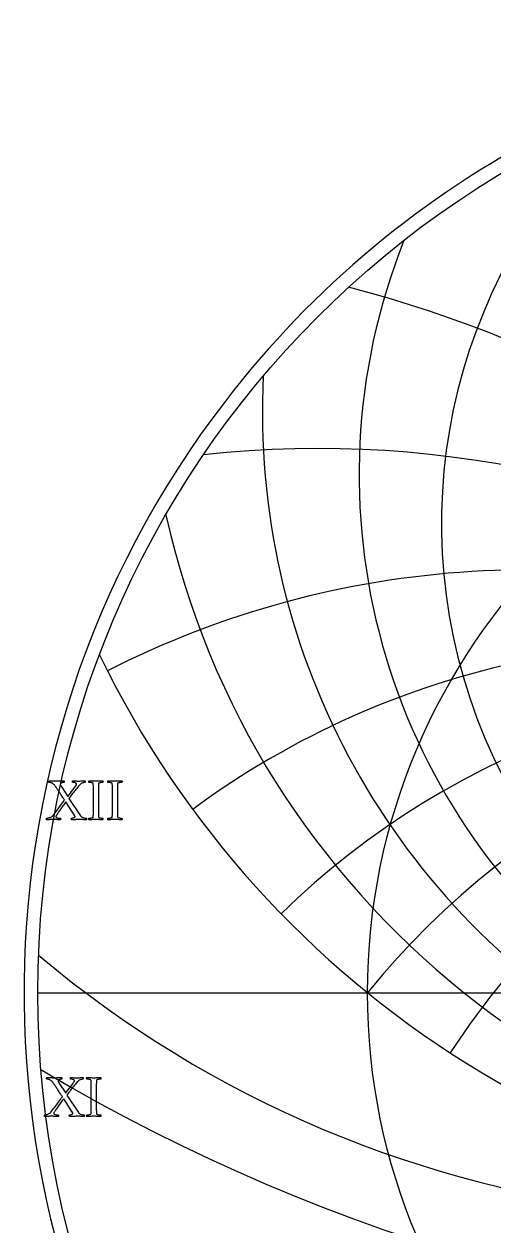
# Model space of a CAD drawing. Header units: millimetres. Extents: x -69 to 69, y -69 to 71.
# Drawn here: x -69.4 to -35.7, y -16.7 to 69.3 of the extents above; entities that cross this region are included whole.
import ezdxf

# ---------------------------------------------------------------- set-up
doc = ezdxf.new("R2010")
doc.units = ezdxf.units.MM
for name, color, linetype in [('CUT_OUTER', 1, 'Continuous'), ('ENGRAVE', 7, 'Continuous'), ('ENGRAVE_FINE', 8, 'Continuous'), ('TEXT', 5, 'Continuous')]:
    doc.layers.add(name, color=color, linetype=linetype)

msp = doc.modelspace()

# ---------------------------------------------------------------- linework, layer by layer
at = {"layer": 'CUT_OUTER'}
for centre, radius, start, end in [((-0.0002, -0.0002), 69.3899, 142.382592, 87.802904), ((-0.0008, 0.001), 69.3887, 92.196259, 142.383048)]:
    msp.add_arc(centre, radius, start, end, dxfattribs=at)
at = {"layer": 'ENGRAVE'}
msp.add_lwpolyline([(-68.4, 0), (68.4, 0)], dxfattribs=at)
for radius in [68.4, 44.7739]:
    msp.add_circle((0, 0), radius, dxfattribs=at)
for centre, radius, start, end in [((0, 33.5849), 39.4795, 131.307855, 48.692145), ((0, 37.0825), 45.3808, 158.307565, 21.692435), ((0, 41.5606), 52.3099, 177.166321, 2.833679), ((0, 47.4156), 60.6782, 192.562112, 347.437888), ((0, 55.2912), 71.1465, 205.930897, 334.069103), ((0, -36.2572), 57.6133, 39, 141), ((0, -36.2572), 57.6133, 39, 141), ((-17.0579, 63.6608), 79.6767, 229.930345, 264.433471)]:
    msp.add_arc(centre, radius, start, end, dxfattribs=at)
at = {"layer": 'ENGRAVE_FINE'}
for centre, radius, start, end in [((-68.6608, -36.2572), 89.6303, 14.688568, 75.445741), ((-68.6608, -36.2572), 89.6303, 14.688568, 75.445741), ((-48.3433, -36.2572), 75.2088, 18.753071, 96.251491), ((-48.3433, -36.2572), 75.2088, 18.753071, 96.251491), ((-33.263, -36.2572), 66.5261, 23.109812, 116.954145), ((-33.263, -36.2572), 66.5261, 23.109812, 116.954145), ((-20.9695, -36.2572), 61.3108, 27.851987, 126.345474), ((-20.9695, -36.2572), 61.3108, 27.851987, 126.345474), ((-10.1588, -36.2572), 58.502, 33.097661, 134.238363), ((-10.1588, -36.2572), 58.502, 33.097661, 134.238363), ((10.1588, -36.2572), 58.502, 45.761637, 146.902339), ((10.1588, -36.2572), 58.502, 45.761637, 146.902339), ((0, 108.6341), 132.9443, 239.147014, 300.852986)]:
    msp.add_arc(centre, radius, start, end, dxfattribs=at)
at = {"layer": 'TEXT'}
for points in [[(-67.0673, 15.1584), (-66.9912, 15.1588), (-66.9184, 15.16), (-66.8488, 15.1621), (-66.7825, 15.1649), (-66.718, 15.168), (-66.6541, 15.1708), (-66.5907, 15.1734), (-66.5279, 15.1757), (-66.5241, 15.1649), (-66.5214, 15.1498), (-66.5198, 15.1304), (-66.5193, 15.1066), (-66.5204, 15.084), (-66.5236, 15.0678), (-66.529, 15.0581), (-66.5365, 15.0549), (-66.5535, 15.0542), (-66.5743, 15.0522), (-66.5988, 15.0488), (-66.6271, 15.0441), (-66.6568, 15.0376), (-66.6854, 15.029), (-66.7129, 15.0182), (-66.7393, 15.0052), (-66.762, 14.9895), (-66.7782, 14.9702), (-66.7879, 14.9474), (-66.7911, 14.9211), (-66.7879, 14.8955), (-66.7782, 14.8661), (-66.762, 14.8329), (-66.7393, 14.796), (-66.2518, 14.0452), (-66.1579, 14.1706), (-66.0662, 14.2922), (-65.9767, 14.4101), (-65.8893, 14.5241), (-65.8089, 14.6301), (-65.7404, 14.7237), (-65.6838, 14.8049), (-65.639, 14.8736), (-65.6332, 14.8844), (-65.6288, 14.8952), (-65.6257, 14.906), (-65.6239, 14.9168), (-65.623, 14.9265), (-65.6223, 14.9341), (-65.6219, 14.9394), (-65.6218, 14.9427), (-65.625, 14.9583), (-65.6347, 14.975), (-65.6509, 14.9928), (-65.6736, 15.0117), (-65.7073, 15.0287), (-65.7566, 15.0408), (-65.8216, 15.0481), (-65.9023, 15.0506), (-65.9081, 15.0555), (-65.9125, 15.0662), (-65.9156, 15.0825), (-65.9174, 15.1045), (-65.9178, 15.1275), (-65.9168, 15.1471), (-65.9145, 15.1631), (-65.9109, 15.1757), (-65.8501, 15.1715), (-65.7928, 15.1676), (-65.739, 15.164), (-65.6887, 15.1606), (-65.6389, 15.1577), (-65.5867, 15.1557), (-65.5321, 15.1545), (-65.4751, 15.1541), (-65.3963, 15.1546), (-65.3241, 15.1563), (-65.2583, 15.159), (-65.1989, 15.1627), (-65.1453, 15.1668), (-65.0965, 15.1703), (-65.0525, 15.1733), (-65.0134, 15.1757), (-65.0095, 15.1654), (-65.0064, 15.152), (-65.0041, 15.1352), (-65.0026, 15.1153), (-65.003, 15.095), (-65.0064, 15.0775), (-65.0127, 15.0627), (-65.022, 15.0506), (-65.0338, 15.0499), (-65.0517, 15.0479), (-65.0758, 15.0445), (-65.1062, 15.0398), (-65.1404, 15.0328), (-65.1763, 15.0225), (-65.2138, 15.009), (-65.2529, 14.9923), (-65.2918, 14.9717), (-65.3289, 14.9465), (-65.3641, 14.9167), (-65.3974, 14.8823), (-65.4747, 14.7884), (-65.5468, 14.7011), (-65.6138, 14.6201), (-65.6757, 14.5457), (-65.7346, 14.4743), (-65.7928, 14.4022), (-65.8501, 14.3297), (-65.9066, 14.2566), (-65.9651, 14.1798), (-66.0285, 14.0959), (-66.0967, 14.005), (-66.1698, 13.9071), (-65.3413, 12.6644), (-65.3071, 12.6224), (-65.2647, 12.5868), (-65.2143, 12.5577), (-65.1558, 12.535), (-65.0946, 12.518), (-65.036, 12.5059), (-64.9802, 12.4986), (-64.9271, 12.4962), (-64.9216, 12.4857), (-64.9179, 12.4714), (-64.9162, 12.4533), (-64.9163, 12.4314), (-64.9175, 12.4101), (-64.919, 12.3937), (-64.9208, 12.3821), (-64.9228, 12.3754), (-64.9832, 12.3795), (-65.0393, 12.3834), (-65.0911, 12.3871), (-65.1385, 12.3905), (-65.1863, 12.3933), (-65.2388, 12.3953), (-65.2963, 12.3965), (-65.3586, 12.3969), (-65.4442, 12.3965), (-65.5242, 12.3953), (-65.5985, 12.3933), (-65.6671, 12.3905), (-65.7357, 12.3871), (-65.81, 12.3834), (-65.89, 12.3795), (-65.9756, 12.3754), (-65.9832, 12.3861), (-65.9885, 12.4012), (-65.9918, 12.4207), (-65.9929, 12.4444), (-65.9918, 12.467), (-65.9885, 12.4832), (-65.9832, 12.4929), (-65.9756, 12.4962), (-65.9606, 12.497), (-65.9416, 12.4994), (-65.9186, 12.5034), (-65.8915, 12.5091), (-65.8627, 12.5165), (-65.8348, 12.5258), (-65.8077, 12.537), (-65.7814, 12.5501), (-65.7588, 12.5648), (-65.7426, 12.5808), (-65.7329, 12.5982), (-65.7297, 12.617), (-65.7301, 12.6217), (-65.7313, 12.6272), (-65.7333, 12.6336), (-65.7361, 12.6407), (-65.7395, 12.6479), (-65.7431, 12.6542), (-65.7471, 12.6597), (-65.7512, 12.6644), (-66.3941, 13.6569), (-66.4426, 13.5925), (-66.4928, 13.5247), (-66.545, 13.4534), (-66.5991, 13.3786), (-66.6537, 13.3024), (-66.7075, 13.227), (-66.7605, 13.1524), (-66.8127, 13.0787), (-66.8626, 13.0075), (-66.9087, 12.9406), (-66.951, 12.878), (-66.9896, 12.8198), (-67.0233, 12.768), (-67.0511, 12.7249), (-67.0729, 12.6903), (-67.0888, 12.6644), (-67.0913, 12.6596), (-67.0942, 12.6537), (-67.0977, 12.6466), (-67.1018, 12.6386), (-67.1056, 12.6297), (-67.1082, 12.6202), (-67.1099, 12.6102), (-67.1104, 12.5997), (-67.1058, 12.5807), (-67.0921, 12.5625), (-67.0691, 12.5451), (-67.0371, 12.5285), (-66.9939, 12.5144), (-66.9378, 12.5043), (-66.8688, 12.4982), (-66.7868, 12.4962), (-66.781, 12.4857), (-66.7765, 12.4714), (-66.7734, 12.4533), (-66.7717, 12.4314), (-66.7713, 12.4101), (-66.7722, 12.3937), (-66.7745, 12.3821), (-66.7782, 12.3754), (-66.8367, 12.3795), (-66.8957, 12.3834), (-66.9553, 12.3871), (-67.0155, 12.3905), (-67.0756, 12.3933), (-67.1352, 12.3953), (-67.1943, 12.3965), (-67.2528, 12.3969), (-67.3318, 12.3965), (-67.4049, 12.3953), (-67.472, 12.3933), (-67.5333, 12.3905), (-67.5921, 12.3871), (-67.6519, 12.3834), (-67.7129, 12.3795), (-67.7749, 12.3754), (-67.7783, 12.3876), (-67.7797, 12.4029), (-67.7793, 12.4211), (-67.777, 12.4422), (-67.7739, 12.4626), (-67.7711, 12.4784), (-67.7686, 12.4896), (-67.7663, 12.4962), (-67.7532, 12.4971), (-67.7312, 12.4999), (-67.7003, 12.5047), (-67.6605, 12.5113), (-67.6155, 12.5204), (-67.5689, 12.5328), (-67.5206, 12.5485), (-67.4707, 12.5674), (-67.4228, 12.5899), (-67.3806, 12.6164), (-67.3441, 12.6471), (-67.3132, 12.6817), (-67.2353, 12.7831), (-67.1611, 12.8802), (-67.0907, 12.973), (-67.0241, 13.0614), (-66.9595, 13.1478), (-66.8952, 13.2345), (-66.8312, 13.3215), (-66.7674, 13.4088), (-66.7023, 13.4979), (-66.6342, 13.5905), (-66.5631, 13.6867), (-66.4891, 13.7863), (-66.5146, 13.8274), (-66.5435, 13.8731), (-66.576, 13.9234), (-66.612, 13.9783), (-66.6501, 14.0362), (-66.6886, 14.0954), (-66.7277, 14.1559), (-66.7674, 14.2178), (-66.8068, 14.2793), (-66.845, 14.3386), (-66.8823, 14.3958), (-66.9184, 14.4508), (-66.9524, 14.5023), (-66.9831, 14.549), (-67.0106, 14.5908), (-67.0349, 14.6277), (-67.0547, 14.6579), (-67.0689, 14.6795), (-67.0774, 14.6924), (-67.0802, 14.6967), (-67.1143, 14.7499), (-67.1476, 14.7971), (-67.1801, 14.8383), (-67.2118, 14.8736), (-67.2446, 14.9052), (-67.2803, 14.9351), (-67.319, 14.9634), (-67.3607, 14.9901), (-67.3897, 15.0062), (-67.4205, 15.0198), (-67.4533, 15.031), (-67.488, 15.0398), (-67.5215, 15.0464), (-67.5511, 15.0511), (-67.5765, 15.0539), (-67.598, 15.0549), (-67.6055, 15.0581), (-67.6109, 15.0678), (-67.6142, 15.084), (-67.6152, 15.1066), (-67.6142, 15.1304), (-67.6109, 15.1498), (-67.6055, 15.1649), (-67.598, 15.1757), (-67.5231, 15.1734), (-67.454, 15.1708), (-67.3905, 15.168), (-67.3326, 15.1649), (-67.2748, 15.1621), (-67.2113, 15.16), (-67.1421, 15.1588), (-67.0673, 15.1584)], [(-64.2367, 15.1584), (-64.1746, 15.1588), (-64.1132, 15.16), (-64.0527, 15.1621), (-63.9929, 15.1649), (-63.9329, 15.168), (-63.8716, 15.1708), (-63.8089, 15.1734), (-63.7448, 15.1757), (-63.7374, 15.1654), (-63.7324, 15.152), (-63.7299, 15.1352), (-63.7297, 15.1153), (-63.7315, 15.0953), (-63.7346, 15.0786), (-63.739, 15.0651), (-63.7448, 15.0549), (-63.7605, 15.0545), (-63.7815, 15.0532), (-63.8079, 15.0512), (-63.8398, 15.0484), (-63.8737, 15.0448), (-63.9066, 15.0403), (-63.9385, 15.035), (-63.9692, 15.029), (-63.9962, 15.0217), (-64.0167, 15.0128), (-64.0307, 15.0023), (-64.0382, 14.9901), (-64.044, 14.967), (-64.0485, 14.9405), (-64.0516, 14.9109), (-64.0533, 14.878), (-64.0543, 14.8426), (-64.055, 14.8057), (-64.0554, 14.7671), (-64.0555, 14.7269), (-64.0555, 14.7205), (-64.0555, 14.714), (-64.0555, 14.7075), (-64.0555, 14.7011), (-64.0555, 14.6946), (-64.0555, 14.6881), (-64.0555, 14.6816), (-64.0555, 14.6752), (-64.0555, 12.8759), (-64.0555, 12.8694), (-64.0555, 12.8629), (-64.0555, 12.8565), (-64.0555, 12.85), (-64.0555, 12.8435), (-64.0555, 12.837), (-64.0555, 12.8306), (-64.0555, 12.8241), (-64.0554, 12.784), (-64.055, 12.7459), (-64.0543, 12.7096), (-64.0533, 12.6752), (-64.0516, 12.6433), (-64.0485, 12.6143), (-64.044, 12.5883), (-64.0382, 12.5652), (-64.0307, 12.5547), (-64.0167, 12.5447), (-63.9962, 12.5353), (-63.9692, 12.5264), (-63.9385, 12.5184), (-63.9066, 12.5118), (-63.8737, 12.5066), (-63.8398, 12.5026), (-63.8079, 12.4998), (-63.7815, 12.4978), (-63.7605, 12.4966), (-63.7448, 12.4962), (-63.739, 12.4859), (-63.7346, 12.4724), (-63.7315, 12.4557), (-63.7297, 12.4358), (-63.7299, 12.4158), (-63.7324, 12.3991), (-63.7374, 12.3856), (-63.7448, 12.3754), (-63.8089, 12.3795), (-63.8716, 12.3834), (-63.9329, 12.3871), (-63.9929, 12.3905), (-64.0527, 12.3933), (-64.1132, 12.3953), (-64.1746, 12.3965), (-64.2367, 12.3969), (-64.2974, 12.3965), (-64.3586, 12.3953), (-64.4204, 12.3933), (-64.4827, 12.3905), (-64.5455, 12.3871), (-64.6089, 12.3834), (-64.6728, 12.3795), (-64.7372, 12.3754), (-64.7447, 12.3856), (-64.7497, 12.3991), (-64.7522, 12.4158), (-64.7523, 12.4358), (-64.7506, 12.4557), (-64.7475, 12.4724), (-64.743, 12.4859), (-64.7372, 12.4962), (-64.7216, 12.4966), (-64.7006, 12.4978), (-64.6741, 12.4998), (-64.6423, 12.5026), (-64.6082, 12.5066), (-64.5749, 12.5118), (-64.5424, 12.5184), (-64.5107, 12.5264), (-64.4831, 12.5353), (-64.4627, 12.5447), (-64.4496, 12.5547), (-64.4438, 12.5652), (-64.4362, 12.593), (-64.4304, 12.6245), (-64.4264, 12.6599), (-64.4244, 12.699), (-64.4235, 12.7408), (-64.4228, 12.7842), (-64.4224, 12.8292), (-64.4223, 12.8759), (-64.4223, 14.6752), (-64.4224, 14.722), (-64.4228, 14.7674), (-64.4235, 14.8115), (-64.4244, 14.8542), (-64.4264, 14.8943), (-64.4304, 14.9303), (-64.4362, 14.9622), (-64.4438, 14.9901), (-64.4496, 15.0023), (-64.4627, 15.0128), (-64.4831, 15.0217), (-64.5107, 15.029), (-64.5424, 15.035), (-64.5749, 15.0403), (-64.6082, 15.0448), (-64.6423, 15.0484), (-64.6741, 15.0512), (-64.7006, 15.0532), (-64.7216, 15.0545), (-64.7372, 15.0549), (-64.743, 15.0651), (-64.7475, 15.0786), (-64.7506, 15.0953), (-64.7523, 15.1153), (-64.7522, 15.1352), (-64.7497, 15.152), (-64.7447, 15.1654), (-64.7372, 15.1757), (-64.6728, 15.1734), (-64.6089, 15.1708), (-64.5455, 15.168), (-64.4827, 15.1649), (-64.4204, 15.1621), (-64.3586, 15.16), (-64.2974, 15.1588), (-64.2367, 15.1584)], [(-62.8732, 15.1584), (-62.8111, 15.1588), (-62.7497, 15.16), (-62.6892, 15.1621), (-62.6294, 15.1649), (-62.5694, 15.168), (-62.5081, 15.1708), (-62.4454, 15.1734), (-62.3813, 15.1757), (-62.3739, 15.1654), (-62.3689, 15.152), (-62.3664, 15.1352), (-62.3662, 15.1153), (-62.368, 15.0953), (-62.3711, 15.0786), (-62.3755, 15.0651), (-62.3813, 15.0549), (-62.397, 15.0545), (-62.418, 15.0532), (-62.4444, 15.0512), (-62.4763, 15.0484), (-62.5102, 15.0448), (-62.5432, 15.0403), (-62.575, 15.035), (-62.6057, 15.029), (-62.6327, 15.0217), (-62.6532, 15.0128), (-62.6672, 15.0023), (-62.6748, 14.9901), (-62.6806, 14.967), (-62.685, 14.9405), (-62.6881, 14.9109), (-62.6899, 14.878), (-62.6908, 14.8426), (-62.6915, 14.8057), (-62.6919, 14.7671), (-62.692, 14.7269), (-62.692, 14.7205), (-62.692, 14.714), (-62.692, 14.7075), (-62.692, 14.7011), (-62.692, 14.6946), (-62.692, 14.6881), (-62.692, 14.6816), (-62.692, 14.6752), (-62.692, 12.8759), (-62.692, 12.8694), (-62.692, 12.8629), (-62.692, 12.8565), (-62.692, 12.85), (-62.692, 12.8435), (-62.692, 12.837), (-62.692, 12.8306), (-62.692, 12.8241), (-62.6919, 12.784), (-62.6915, 12.7459), (-62.6908, 12.7096), (-62.6899, 12.6752), (-62.6881, 12.6433), (-62.685, 12.6143), (-62.6806, 12.5883), (-62.6748, 12.5652), (-62.6672, 12.5547), (-62.6532, 12.5447), (-62.6327, 12.5353), (-62.6057, 12.5264), (-62.575, 12.5184), (-62.5432, 12.5118), (-62.5102, 12.5066), (-62.4763, 12.5026), (-62.4444, 12.4998), (-62.418, 12.4978), (-62.397, 12.4966), (-62.3813, 12.4962), (-62.3755, 12.4859), (-62.3711, 12.4724), (-62.368, 12.4557), (-62.3662, 12.4358), (-62.3664, 12.4158), (-62.3689, 12.3991), (-62.3739, 12.3856), (-62.3813, 12.3754), (-62.4454, 12.3795), (-62.5081, 12.3834), (-62.5694, 12.3871), (-62.6294, 12.3905), (-62.6892, 12.3933), (-62.7497, 12.3953), (-62.8111, 12.3965), (-62.8732, 12.3969), (-62.9339, 12.3965), (-62.9951, 12.3953), (-63.0569, 12.3933), (-63.1192, 12.3905), (-63.182, 12.3871), (-63.2454, 12.3834), (-63.3093, 12.3795), (-63.3738, 12.3754), (-63.3812, 12.3856), (-63.3862, 12.3991), (-63.3887, 12.4158), (-63.3889, 12.4358), (-63.3871, 12.4557), (-63.384, 12.4724), (-63.3796, 12.4859), (-63.3738, 12.4962), (-63.3581, 12.4966), (-63.3371, 12.4978), (-63.3107, 12.4998), (-63.2788, 12.5026), (-63.2447, 12.5066), (-63.2114, 12.5118), (-63.1789, 12.5184), (-63.1472, 12.5264), (-63.1196, 12.5353), (-63.0992, 12.5447), (-63.0861, 12.5547), (-63.0803, 12.5652), (-63.0727, 12.593), (-63.0669, 12.6245), (-63.063, 12.6599), (-63.0609, 12.699), (-63.06, 12.7408), (-63.0593, 12.7842), (-63.0589, 12.8292), (-63.0588, 12.8759), (-63.0588, 14.6752), (-63.0589, 14.722), (-63.0593, 14.7674), (-63.06, 14.8115), (-63.0609, 14.8542), (-63.063, 14.8943), (-63.0669, 14.9303), (-63.0727, 14.9622), (-63.0803, 14.9901), (-63.0861, 15.0023), (-63.0992, 15.0128), (-63.1196, 15.0217), (-63.1472, 15.029), (-63.1789, 15.035), (-63.2114, 15.0403), (-63.2447, 15.0448), (-63.2788, 15.0484), (-63.3107, 15.0512), (-63.3371, 15.0532), (-63.3581, 15.0545), (-63.3738, 15.0549), (-63.3796, 15.0651), (-63.384, 15.0786), (-63.3871, 15.0953), (-63.3889, 15.1153), (-63.3887, 15.1352), (-63.3862, 15.152), (-63.3812, 15.1654), (-63.3738, 15.1757), (-63.3093, 15.1734), (-63.2454, 15.1708), (-63.182, 15.168), (-63.1192, 15.1649), (-63.0569, 15.1621), (-62.9951, 15.16), (-62.9339, 15.1588), (-62.8732, 15.1584)], [(-67.2206, -6.0815), (-67.1446, -6.0811), (-67.0718, -6.0799), (-67.0022, -6.0779), (-66.9358, -6.0751), (-66.8714, -6.072), (-66.8075, -6.0691), (-66.7441, -6.0666), (-66.6813, -6.0643), (-66.6775, -6.0751), (-66.6748, -6.0902), (-66.6732, -6.1096), (-66.6726, -6.1333), (-66.6737, -6.156), (-66.6769, -6.1721), (-66.6823, -6.1819), (-66.6899, -6.1851), (-66.7069, -6.1858), (-66.7276, -6.1878), (-66.7522, -6.1912), (-66.7805, -6.1959), (-66.8102, -6.2023), (-66.8388, -6.211), (-66.8663, -6.2218), (-66.8927, -6.2347), (-66.9153, -6.2505), (-66.9315, -6.2698), (-66.9412, -6.2926), (-66.9445, -6.3188), (-66.9412, -6.3445), (-66.9315, -6.3739), (-66.9153, -6.407), (-66.8927, -6.444), (-66.4051, -7.1948), (-66.3113, -7.0694), (-66.2196, -6.9477), (-66.13, -6.8299), (-66.0427, -6.7158), (-65.9623, -6.6098), (-65.8938, -6.5163), (-65.8372, -6.4351), (-65.7924, -6.3663), (-65.7866, -6.3555), (-65.7822, -6.3447), (-65.7791, -6.3339), (-65.7773, -6.3232), (-65.7764, -6.3135), (-65.7757, -6.3059), (-65.7753, -6.3005), (-65.7751, -6.2973), (-65.7784, -6.2816), (-65.7881, -6.2649), (-65.8043, -6.2471), (-65.8269, -6.2282), (-65.8606, -6.2112), (-65.91, -6.1991), (-65.975, -6.1918), (-66.0556, -6.1894), (-66.0614, -6.1844), (-66.0659, -6.1738), (-66.069, -6.1574), (-66.0707, -6.1355), (-66.0711, -6.1124), (-66.0702, -6.0929), (-66.0679, -6.0768), (-66.0642, -6.0643), (-66.0034, -6.0685), (-65.9461, -6.0724), (-65.8923, -6.076), (-65.842, -6.0794), (-65.7923, -6.0822), (-65.7401, -6.0842), (-65.6855, -6.0854), (-65.6284, -6.0858), (-65.5497, -6.0853), (-65.4774, -6.0837), (-65.4116, -6.081), (-65.3523, -6.0772), (-65.2986, -6.0732), (-65.2498, -6.0697), (-65.2059, -6.0667), (-65.1668, -6.0643), (-65.1628, -6.0745), (-65.1597, -6.088), (-65.1574, -6.1047), (-65.156, -6.1247), (-65.1564, -6.1449), (-65.1597, -6.1624), (-65.1661, -6.1773), (-65.1754, -6.1894), (-65.1871, -6.1901), (-65.205, -6.1921), (-65.2292, -6.1955), (-65.2595, -6.2002), (-65.2938, -6.2072), (-65.3296, -6.2174), (-65.3671, -6.2309), (-65.4062, -6.2477), (-65.4452, -6.2683), (-65.4823, -6.2935), (-65.5175, -6.3233), (-65.5508, -6.3577), (-65.628, -6.4515), (-65.7002, -6.5389), (-65.7672, -6.6198), (-65.8291, -6.6942), (-65.888, -6.7657), (-65.9461, -6.8377), (-66.0034, -6.9102), (-66.0599, -6.9833), (-66.1184, -7.0602), (-66.1818, -7.1441), (-66.25, -7.2349), (-66.3231, -7.3328), (-65.4947, -8.5755), (-65.4604, -8.6176), (-65.4181, -8.6532), (-65.3677, -8.6823), (-65.3091, -8.705), (-65.2479, -8.7219), (-65.1894, -8.7341), (-65.1336, -8.7414), (-65.0805, -8.7438), (-65.0749, -8.7543), (-65.0713, -8.7686), (-65.0695, -8.7867), (-65.0697, -8.8085), (-65.0709, -8.8298), (-65.0724, -8.8463), (-65.0741, -8.8579), (-65.0761, -8.8646), (-65.1365, -8.8604), (-65.1926, -8.8565), (-65.2444, -8.8529), (-65.2919, -8.8495), (-65.3396, -8.8467), (-65.3922, -8.8446), (-65.4496, -8.8434), (-65.5119, -8.843), (-65.5976, -8.8434), (-65.6775, -8.8446), (-65.7518, -8.8467), (-65.8204, -8.8495), (-65.8891, -8.8529), (-65.9634, -8.8565), (-66.0433, -8.8604), (-66.129, -8.8646), (-66.1365, -8.8538), (-66.1419, -8.8387), (-66.1451, -8.8193), (-66.1462, -8.7956), (-66.1451, -8.7729), (-66.1419, -8.7567), (-66.1365, -8.747), (-66.129, -8.7438), (-66.114, -8.743), (-66.095, -8.7405), (-66.0719, -8.7365), (-66.0448, -8.7308), (-66.0161, -8.7234), (-65.9882, -8.7141), (-65.9611, -8.7029), (-65.9348, -8.6899), (-65.9121, -8.6752), (-65.896, -8.6591), (-65.8863, -8.6417), (-65.883, -8.623), (-65.8834, -8.6183), (-65.8846, -8.6127), (-65.8867, -8.6064), (-65.8895, -8.5992), (-65.8929, -8.5921), (-65.8965, -8.5858), (-65.9004, -8.5802), (-65.9046, -8.5755), (-66.5475, -7.5831), (-66.5959, -7.6474), (-66.6462, -7.7152), (-66.6984, -7.7866), (-66.7525, -7.8614), (-66.8071, -7.9376), (-66.8609, -8.013), (-66.9139, -8.0875), (-66.966, -8.1613), (-67.0159, -8.2325), (-67.062, -8.2994), (-67.1044, -8.3619), (-67.1429, -8.4202), (-67.1767, -8.472), (-67.2044, -8.5151), (-67.2263, -8.5496), (-67.2422, -8.5755), (-67.2446, -8.5804), (-67.2476, -8.5863), (-67.2511, -8.5933), (-67.2551, -8.6014), (-67.2589, -8.6103), (-67.2616, -8.6197), (-67.2632, -8.6297), (-67.2638, -8.6402), (-67.2592, -8.6592), (-67.2454, -8.6774), (-67.2225, -8.6948), (-67.1904, -8.7114), (-67.1473, -8.7256), (-67.0912, -8.7357), (-67.0221, -8.7418), (-66.9401, -8.7438), (-66.9344, -8.7543), (-66.9299, -8.7686), (-66.9268, -8.7867), (-66.925, -8.8085), (-66.9246, -8.8298), (-66.9256, -8.8463), (-66.9279, -8.8579), (-66.9315, -8.8646), (-66.99, -8.8604), (-67.0491, -8.8565), (-67.1087, -8.8529), (-67.1688, -8.8495), (-67.229, -8.8467), (-67.2886, -8.8446), (-67.3476, -8.8434), (-67.4062, -8.843), (-67.4852, -8.8434), (-67.5583, -8.8446), (-67.6254, -8.8467), (-67.6866, -8.8495), (-67.7454, -8.8529), (-67.8053, -8.8565), (-67.8662, -8.8604), (-67.9282, -8.8646), (-67.9316, -8.8523), (-67.9331, -8.8371), (-67.9327, -8.8189), (-67.9304, -8.7977), (-67.9273, -8.7774), (-67.9245, -8.7616), (-67.9219, -8.7504), (-67.9196, -8.7438), (-67.9065, -8.7428), (-67.8846, -8.74), (-67.8537, -8.7353), (-67.8139, -8.7287), (-67.7689, -8.7195), (-67.7222, -8.7071), (-67.6739, -8.6915), (-67.6241, -8.6726), (-67.5762, -8.6501), (-67.534, -8.6235), (-67.4974, -8.5929), (-67.4666, -8.5582), (-67.3886, -8.4568), (-67.3145, -8.3598), (-67.2441, -8.267), (-67.1775, -8.1785), (-67.1129, -8.0921), (-67.0486, -8.0054), (-66.9845, -7.9184), (-66.9207, -7.8312), (-66.8556, -7.7421), (-66.7875, -7.6494), (-66.7165, -7.5533), (-66.6424, -7.4536), (-66.6679, -7.4125), (-66.6969, -7.3668), (-66.7294, -7.3165), (-66.7654, -7.2616), (-66.8034, -7.2038), (-66.842, -7.1446), (-66.8811, -7.0841), (-66.9207, -7.0222), (-66.9601, -6.9607), (-66.9984, -6.9013), (-67.0356, -6.8442), (-67.0718, -6.7892), (-67.1057, -6.7377), (-67.1365, -6.691), (-67.164, -6.6492), (-67.1883, -6.6123), (-67.2081, -6.5821), (-67.2222, -6.5605), (-67.2307, -6.5475), (-67.2336, -6.5432), (-67.2677, -6.4901), (-67.301, -6.4429), (-67.3335, -6.4016), (-67.3652, -6.3663), (-67.3979, -6.3348), (-67.4337, -6.3048), (-67.4724, -6.2765), (-67.514, -6.2498), (-67.543, -6.2338), (-67.5739, -6.2201), (-67.6067, -6.209), (-67.6413, -6.2002), (-67.6749, -6.1936), (-67.7044, -6.1889), (-67.7299, -6.186), (-67.7513, -6.1851), (-67.7589, -6.1819), (-67.7643, -6.1721), (-67.7675, -6.156), (-67.7686, -6.1333), (-67.7675, -6.1096), (-67.7643, -6.0902), (-67.7589, -6.0751), (-67.7513, -6.0643), (-67.6765, -6.0666), (-67.6073, -6.0691), (-67.5438, -6.072), (-67.486, -6.0751), (-67.4281, -6.0779), (-67.3646, -6.0799), (-67.2954, -6.0811), (-67.2206, -6.0815)], [(-64.3901, -6.0815), (-64.3279, -6.0811), (-64.2666, -6.0799), (-64.206, -6.0779), (-64.1463, -6.0751), (-64.0863, -6.072), (-64.0249, -6.0691), (-63.9622, -6.0666), (-63.8982, -6.0643), (-63.8908, -6.0745), (-63.8858, -6.088), (-63.8832, -6.1047), (-63.8831, -6.1247), (-63.8848, -6.1446), (-63.8879, -6.1614), (-63.8924, -6.1748), (-63.8982, -6.1851), (-63.9138, -6.1855), (-63.9349, -6.1867), (-63.9613, -6.1887), (-63.9931, -6.1916), (-64.0271, -6.1952), (-64.06, -6.1996), (-64.0918, -6.2049), (-64.1226, -6.211), (-64.1495, -6.2183), (-64.17, -6.2272), (-64.184, -6.2377), (-64.1916, -6.2498), (-64.1974, -6.273), (-64.2018, -6.2994), (-64.2049, -6.3291), (-64.2067, -6.362), (-64.2076, -6.3973), (-64.2083, -6.4343), (-64.2087, -6.4728), (-64.2089, -6.513), (-64.2089, -6.5195), (-64.2089, -6.526), (-64.2089, -6.5324), (-64.2089, -6.5389), (-64.2089, -6.5454), (-64.2089, -6.5518), (-64.2089, -6.5583), (-64.2089, -6.5648), (-64.2089, -8.3641), (-64.2089, -8.3706), (-64.2089, -8.377), (-64.2089, -8.3835), (-64.2089, -8.39), (-64.2089, -8.3964), (-64.2089, -8.4029), (-64.2089, -8.4094), (-64.2089, -8.4159), (-64.2087, -8.4559), (-64.2083, -8.4941), (-64.2076, -8.5303), (-64.2067, -8.5647), (-64.2049, -8.5967), (-64.2018, -8.6257), (-64.1974, -8.6517), (-64.1916, -8.6747), (-64.184, -8.6853), (-64.17, -8.6952), (-64.1495, -8.7047), (-64.1226, -8.7136), (-64.0918, -8.7215), (-64.06, -8.7281), (-64.0271, -8.7334), (-63.9931, -8.7373), (-63.9613, -8.7401), (-63.9349, -8.7422), (-63.9138, -8.7434), (-63.8982, -8.7438), (-63.8924, -8.754), (-63.8879, -8.7675), (-63.8848, -8.7842), (-63.8831, -8.8042), (-63.8832, -8.8241), (-63.8858, -8.8409), (-63.8908, -8.8544), (-63.8982, -8.8646), (-63.9622, -8.8604), (-64.0249, -8.8565), (-64.0863, -8.8529), (-64.1463, -8.8495), (-64.206, -8.8467), (-64.2666, -8.8446), (-64.3279, -8.8434), (-64.3901, -8.843), (-64.4508, -8.8434), (-64.512, -8.8446), (-64.5737, -8.8467), (-64.636, -8.8495), (-64.6989, -8.8529), (-64.7622, -8.8565), (-64.8261, -8.8604), (-64.8906, -8.8646), (-64.898, -8.8544), (-64.903, -8.8409), (-64.9056, -8.8241), (-64.9057, -8.8042), (-64.904, -8.7842), (-64.9008, -8.7675), (-64.8964, -8.754), (-64.8906, -8.7438), (-64.875, -8.7434), (-64.8539, -8.7422), (-64.8275, -8.7401), (-64.7957, -8.7373), (-64.7616, -8.7334), (-64.7283, -8.7281), (-64.6958, -8.7215), (-64.6641, -8.7136), (-64.6364, -8.7047), (-64.6161, -8.6952), (-64.603, -8.6853), (-64.5972, -8.6747), (-64.5895, -8.647), (-64.5837, -8.6154), (-64.5798, -8.5801), (-64.5778, -8.541), (-64.5768, -8.4992), (-64.5762, -8.4558), (-64.5758, -8.4107), (-64.5756, -8.3641), (-64.5756, -6.5648), (-64.5758, -6.518), (-64.5762, -6.4726), (-64.5768, -6.4285), (-64.5778, -6.3857), (-64.5798, -6.3457), (-64.5837, -6.3097), (-64.5895, -6.2777), (-64.5972, -6.2498), (-64.603, -6.2377), (-64.6161, -6.2272), (-64.6364, -6.2183), (-64.6641, -6.211), (-64.6958, -6.2049), (-64.7283, -6.1996), (-64.7616, -6.1952), (-64.7957, -6.1916), (-64.8275, -6.1887), (-64.8539, -6.1867), (-64.875, -6.1855), (-64.8906, -6.1851), (-64.8964, -6.1748), (-64.9008, -6.1614), (-64.904, -6.1446), (-64.9057, -6.1247), (-64.9056, -6.1047), (-64.903, -6.088), (-64.898, -6.0745), (-64.8906, -6.0643), (-64.8261, -6.0666), (-64.7622, -6.0691), (-64.6989, -6.072), (-64.636, -6.0751), (-64.5737, -6.0779), (-64.512, -6.0799), (-64.4508, -6.0811), (-64.3901, -6.0815)]]:
    msp.add_lwpolyline(points, close=True, dxfattribs=at)

doc.saveas('drawing.dxf')
